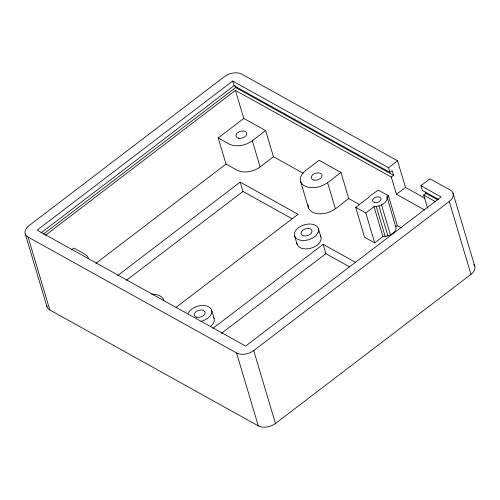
<?xml version="1.0" encoding="UTF-8"?>
<svg xmlns="http://www.w3.org/2000/svg" width="500" height="500" viewBox="0 0 500 500"><rect width="100%" height="100%" fill="white"/><g stroke="black" fill="none" stroke-linecap="round" stroke-linejoin="round"><path stroke-width="0.75" d="M45.5 235.231L235.431 90.375L391.3 177.044L393.562 175.312L392.169 170.644L389.906 172.369L388.512 167.7L232.644 81.031L37.125 230.144L245.625 346.075L441.144 196.962L420.9 185.706L429.956 178.806L450.194 190.056A12.463 7.756 -16.6 0 1 449.244 201.462L470.969 274.356L275.45 423.469A12.463 7.756 -16.6 0 1 258.3 425.875L49.806 309.944A12.463 7.756 -16.6 0 1 46.719 305.431M41 232.925L234.037 85.706L389.906 172.369M43.056 234.425L235.669 87.525L393.562 175.312M71.406 249.881L73.844 248.025L84.775 254.1L87.188 255.994L88.6 258.387M273.45 156.731L260.1 166.919A16.819 10.469 -16.6 0 1 236.95 170.156L226.019 164.081L218.219 137.912L243.787 118.413L265.65 130.569L273.45 156.731L303.212 173.281M218.219 137.912L229.15 143.994A16.819 10.469 -16.6 0 0 252.3 140.75L265.65 130.569M95.894 263.319L226.019 164.081M117.475 275.694L240.188 182.106L298.081 214.294L175.987 307.413M126.456 280.312L242.969 191.45L292.013 218.719M340.956 172.438L319.094 160.281L305.738 170.463A16.819 10.469 -16.6 0 0 300.3 178.837L300.625 181.575A16.819 10.469 -16.6 0 0 315.763 187.431C325.913 186.15 332.975 177.944 340.956 172.438L348.756 198.606L359.55 204.606M388.512 167.7L397.562 160.794L405.506 187.431L425.075 198.306M300.625 181.575L308.425 207.744A16.819 10.469 -16.6 0 0 323.562 213.594C333.713 212.319 340.775 204.106 348.756 198.606M388.419 195.712L386.987 196.806L396.081 228.188A10.594 6.594 -16.6 0 1 390.431 234.85L387.887 235.881L382.925 236.606L374.706 242.875L364.588 237.25L355.669 207.344L367.931 197.994L369.975 195.9L378.3 190.087L388.419 195.712L397.337 225.619L401.388 227.869M213.05 328.263L323.106 244.325L355.575 262.375M355.669 207.344L365.794 212.969L374.012 206.7L378.969 205.975L381.512 204.944A10.594 6.594 -16.6 0 0 387.163 198.281L386.987 196.806M391.3 177.044L396.456 194.331L405.506 187.431M221.4 333.363L325.894 253.669L349.569 266.831M427.55 208.019L423.688 195.05L425.95 193.325L437.419 199.7M395.906 226.706L397.337 225.619M397.562 160.794L241.7 74.125A12.463 7.756 -16.6 0 0 224.55 76.531L29.031 225.644A12.463 7.756 -16.6 0 0 28.075 237.05L236.575 352.981A12.463 7.756 -16.6 0 0 253.725 350.581L449.244 201.462M438.488 199.381L422.294 190.381L420.9 185.706M423.688 195.05L435.831 201.8M396.456 194.331L424.794 210.087M453.031 193.238L474.762 266.125M425.55 191.988L425.95 193.325M381.512 204.944L390.431 234.85M378.969 205.975L387.887 235.881M376.281 206.581L385.2 236.488M374.012 206.7L382.925 236.606M365.794 212.969L374.706 242.875M327.6 182.619L335.4 208.787M318.387 228.525L320.894 236.938M323.106 244.325L325.894 253.669M294.613 235.981L297.119 244.387M252.3 140.75L260.1 166.919M235.075 85.525L235.669 87.525M232.644 81.031L234.037 85.706M235.431 90.375L243.787 118.413M240.188 182.106L242.969 191.45M253.725 350.581L275.45 423.469M236.575 352.981L258.3 425.875M211.575 309.988L214.081 318.394M28.075 237.05L49.806 309.944M25.238 233.875L46.969 306.762M308.1 205L308.425 207.744M213.469 317.175A12.463 7.756 -16.6 0 1 210.294 326.625M320.281 235.712A12.463 7.756 -16.6 0 1 320.544 241.112L319.169 243.225A12.463 7.756 -16.6 0 1 305.725 248.906A12.463 7.756 -16.6 0 1 296.869 243.056M188.15 313.269A12.463 7.756 -16.6 0 1 201.838 305.5A12.463 7.756 -16.6 0 1 211.825 311.875A12.463 7.756 -16.6 0 1 200.919 321.413M151.6 294.169A16.819 10.469 -16.6 0 1 163.9 300.262M473.713 264.35A12.463 7.756 -16.6 0 1 470.969 274.356M318.038 232.7L316.663 234.812A12.463 7.756 -16.6 0 1 297.45 239.156A12.463 7.756 -16.6 0 1 301.019 226.119L304.012 224.9A12.463 7.756 -16.6 0 1 318.038 232.7M308.206 228.55L306.806 228.625A5.606 3.487 -16.6 0 0 301.044 233.019A5.606 3.487 -16.6 0 0 306.194 235.881A5.606 3.487 -16.6 0 0 311.956 231.488L311.85 230.575A5.606 3.487 -16.6 0 0 308.206 228.55M196.7 317.238A5.606 3.487 -16.6 0 0 205.144 312.95A5.606 3.487 -16.6 0 0 197.225 310.95A5.606 3.487 -16.6 0 0 196.7 317.238M313.681 180.069A5.606 3.487 -16.6 0 0 322.125 175.781A5.606 3.487 -16.6 0 0 314.206 173.781A5.606 3.487 -16.6 0 0 313.681 180.069M238.375 138.2A5.606 3.487 -16.6 0 0 246.825 133.906A5.606 3.487 -16.6 0 0 238.9 131.912A5.606 3.487 -16.6 0 0 238.375 138.2M374.531 202.469A4.363 2.712 -16.6 0 0 381.1 199.131A4.363 2.712 -16.6 0 0 374.938 197.581A4.363 2.712 -16.6 0 0 374.531 202.469"/></g></svg>
